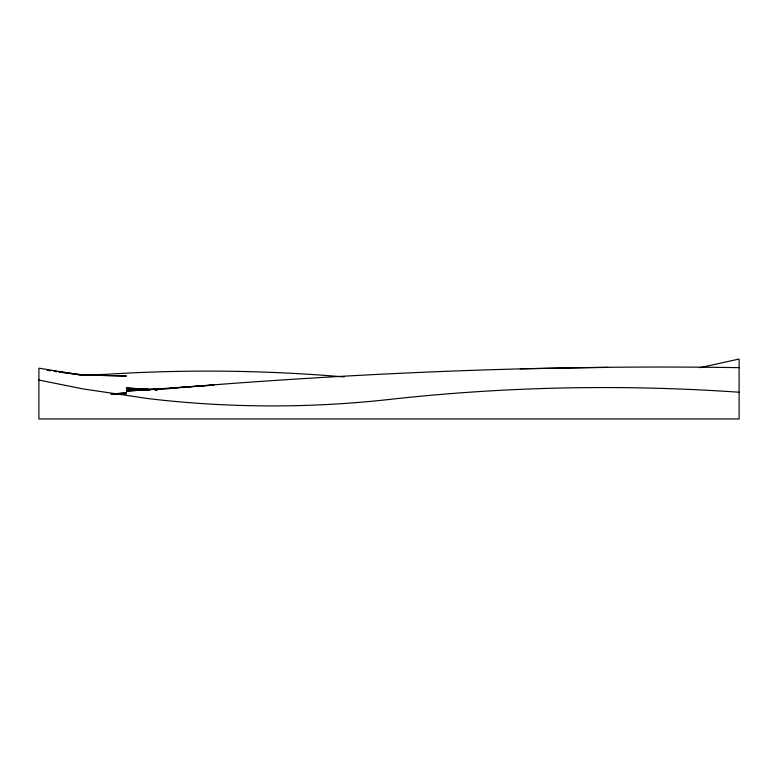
<?xml version="1.0" encoding="UTF-8"?>
<svg xmlns="http://www.w3.org/2000/svg" width="778" height="778" viewBox="0 0 778 778"><rect width="100%" height="100%" fill="white"/><g stroke="black" fill="none" stroke-linecap="round" stroke-linejoin="round"><path stroke-width="1.17" d="M699.947 367.683L739.1 359.047L739.1 418.953L38.9 418.953L38.9 368.169L82.663 375.278L59.011 372.03M112.236 394.067L126.425 392.851L111.05 394.028M116.963 394.213L126.425 393.668L111.05 394.057M104.544 374.461L82.663 375.084L98.038 375.414M739.1 367.654C549.258 364.668 359.378 372.681 170.188 388.29L213.95 385.052L126.425 391.081L170.188 388.465L126.425 390.128L150.076 389.885M520.288 368.821L607.812 367.372M157.175 389.817L154.812 389.836L157.175 389.953M150.076 389.418L126.425 389.117L147.713 389.934M154.812 389.486L157.175 389.515M102.774 375.521L126.425 376.027L82.663 374.831L59.011 371.826M148.899 389.418L126.425 387.969L147.713 389.408M47.176 370.328L50.726 370.775M54.275 371.223L56.638 371.524M54.275 371.378L56.638 371.709M38.9 380.053L82.663 388.844L148.306 398.618A1059.023 1059.023 0 0 0 389 399.484A1946.089 1946.089 0 0 1 739.1 392.238M91.872 375.297A1604.158 1604.158 0 0 1 344.09 376.922"/></g></svg>
